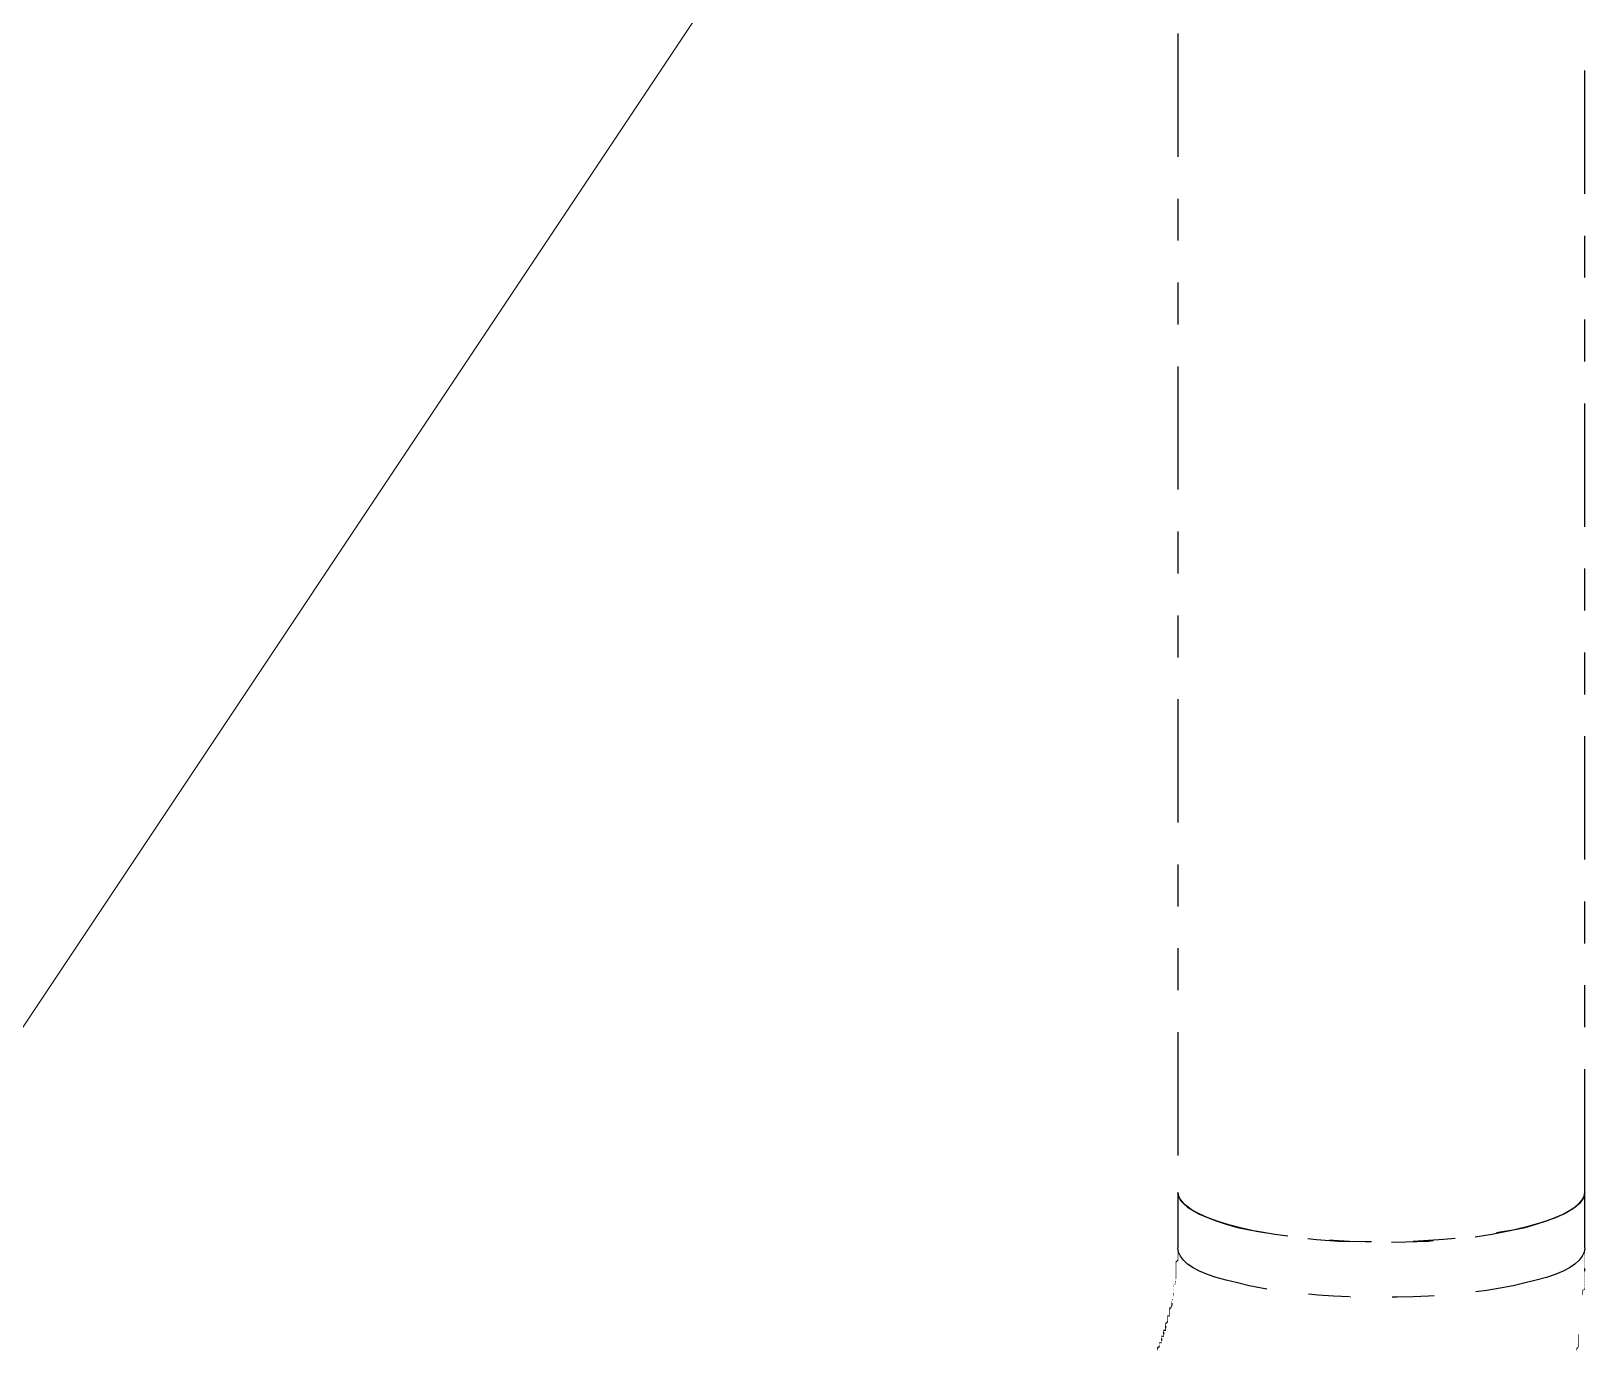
# Model space of a CAD drawing. Header units: metres. Extents: x 20 to 415, y 5 to 292.
# Drawn here: x 208.2 to 224.43, y 194.9 to 208.67 of the extents above; entities that cross this region are included whole.
import ezdxf

# ---------------------------------------------------------------- set-up
doc = ezdxf.new("R2010")
doc.units = ezdxf.units.M
doc.layers.add('ИЗОЛЯЦИЯ', color=3, linetype='Continuous')
doc.layers.add('ПОЗИЦИИ', color=1, linetype='Continuous')

msp = doc.modelspace()

# ---------------------------------------------------------------- linework, layer by layer
at = {"layer": 'ИЗОЛЯЦИЯ'}
for points in [[(220.183, 208.645), (220.183, 207.358)], [(224.433, 206.971), (224.433, 208.259)], [(220.183, 206.92), (220.183, 206.482)], [(224.433, 206.096), (224.433, 206.533)], [(220.183, 206.044), (220.183, 205.606)], [(224.433, 205.22), (224.433, 205.658)], [(220.183, 205.168), (220.183, 203.881)], [(224.433, 203.494), (224.433, 204.782)], [(220.183, 203.443), (220.183, 203.005)], [(224.433, 202.619), (224.433, 203.056)], [(220.183, 202.567), (220.183, 202.129)], [(224.433, 201.743), (224.433, 202.181)], [(220.183, 201.691), (220.183, 200.404)], [(224.433, 200.017), (224.433, 201.305)], [(220.183, 199.966), (220.183, 199.528)], [(224.433, 199.141), (224.433, 199.579)], [(220.183, 199.09), (220.183, 198.652)], [(224.433, 198.266), (224.433, 198.704)], [(220.183, 198.214), (220.183, 196.926)], [(224.433, 196.54), (224.433, 197.828)], [(220.192, 196.495), (220.183, 196.54)], [(220.183, 196.54), (220.183, 195.961)], [(220.183, 196.54), (220.189, 196.501)], [(220.189, 196.501), (220.209, 196.463)], [(220.218, 196.45), (220.192, 196.495)], [(220.209, 196.463), (220.24, 196.425)], [(220.262, 196.406), (220.218, 196.45)], [(220.24, 196.425), (220.285, 196.387)], [(220.322, 196.363), (220.262, 196.406)], [(224.38, 196.427), (224.316, 196.373)], [(224.331, 196.387), (224.375, 196.425)], [(224.375, 196.425), (224.407, 196.463)], [(224.419, 196.483), (224.38, 196.427)], [(224.407, 196.463), (224.426, 196.501)], [(224.433, 196.54), (224.419, 196.483)], [(224.426, 196.501), (224.433, 196.54)], [(224.433, 195.961), (224.433, 196.54)], [(220.285, 196.387), (220.341, 196.35)], [(220.398, 196.32), (220.322, 196.363)], [(220.341, 196.35), (220.41, 196.313)], [(220.489, 196.279), (220.398, 196.32)], [(220.41, 196.313), (220.491, 196.277)], [(220.595, 196.239), (220.489, 196.279)], [(220.491, 196.277), (220.584, 196.242)], [(220.584, 196.242), (220.689, 196.208)], [(220.716, 196.202), (220.595, 196.239)], [(223.927, 196.208), (224.032, 196.242)], [(224.116, 196.272), (223.983, 196.225)], [(224.032, 196.242), (224.124, 196.277)], [(224.227, 196.321), (224.116, 196.272)], [(224.124, 196.277), (224.206, 196.313)], [(224.206, 196.313), (224.274, 196.35)], [(224.316, 196.373), (224.227, 196.321)], [(224.274, 196.35), (224.331, 196.387)], [(220.689, 196.208), (220.805, 196.175)], [(220.851, 196.166), (220.716, 196.202)], [(220.805, 196.175), (220.926, 196.15)], [(220.999, 196.132), (220.851, 196.166)], [(220.926, 196.15), (221.056, 196.127)], [(221.107, 196.113), (220.999, 196.132)], [(221.056, 196.127), (221.195, 196.105)], [(221.195, 196.105), (221.331, 196.087)], [(223.463, 196.102), (223.288, 196.074)], [(223.655, 196.14), (223.463, 196.102)], [(223.512, 196.121), (223.551, 196.127)], [(223.551, 196.127), (223.684, 196.15)], [(223.829, 196.181), (223.655, 196.14)], [(223.684, 196.15), (223.81, 196.175)], [(223.81, 196.175), (223.927, 196.208)], [(223.983, 196.225), (223.829, 196.181)], [(220.183, 195.961), (220.185, 195.961)], [(220.183, 195.961), (220.185, 195.961)], [(220.189, 195.916), (220.183, 195.961)], [(220.183, 195.955), (220.185, 195.955)], [(220.183, 195.95), (220.185, 195.95)], [(220.183, 195.947), (220.185, 195.947)], [(220.183, 195.944), (220.185, 195.944)], [(220.183, 195.942), (220.185, 195.942)], [(220.183, 195.941), (220.185, 195.941)], [(220.183, 195.94), (220.185, 195.94)], [(220.183, 195.939), (220.185, 195.939)], [(220.183, 195.939), (220.185, 195.939)], [(220.183, 195.918), (220.185, 195.918)], [(220.183, 195.917), (220.185, 195.917)], [(220.183, 195.916), (220.185, 195.916)], [(220.183, 195.913), (220.185, 195.913)], [(220.209, 195.873), (220.189, 195.916)], [(221.631, 196.045), (221.541, 196.055)], [(221.86, 196.029), (221.631, 196.045)], [(221.766, 196.045), (221.81, 196.041)], [(221.81, 196.041), (221.974, 196.032)], [(221.977, 196.025), (221.86, 196.029)], [(221.974, 196.032), (222.141, 196.027)], [(222.141, 196.027), (222.204, 196.026)], [(222.565, 196.02), (222.415, 196.018)], [(222.8, 196.029), (222.565, 196.02)], [(222.641, 196.032), (222.801, 196.041)], [(222.853, 196.033), (222.8, 196.029)], [(222.801, 196.041), (222.96, 196.053)], [(222.96, 196.053), (223.078, 196.064)], [(224.426, 195.916), (224.407, 195.873)], [(224.433, 195.961), (224.426, 195.916)], [(224.433, 195.955), (224.435, 195.955)], [(224.433, 195.95), (224.435, 195.95)], [(224.433, 195.946), (224.435, 195.946)], [(224.433, 195.942), (224.435, 195.942)], [(224.433, 195.939), (224.435, 195.939)], [(224.433, 195.936), (224.435, 195.936)], [(224.433, 195.932), (224.435, 195.932)], [(224.433, 195.928), (224.435, 195.928)], [(224.433, 195.923), (224.435, 195.923)], [(224.433, 195.918), (224.435, 195.918)], [(224.433, 195.917), (224.435, 195.917)], [(224.433, 195.916), (224.435, 195.916)], [(224.433, 195.913), (224.435, 195.913)], [(220.183, 195.832), (220.161, 195.81)], [(220.161, 195.81), (220.164, 195.81)], [(220.161, 195.81), (220.164, 195.81)], [(220.161, 195.808), (220.164, 195.808)], [(220.161, 195.806), (220.164, 195.806)], [(220.161, 195.803), (220.164, 195.803)], [(220.161, 195.8), (220.164, 195.8)], [(220.161, 195.796), (220.164, 195.796)], [(220.161, 195.794), (220.164, 195.794)], [(220.161, 195.791), (220.164, 195.791)], [(220.161, 195.79), (220.164, 195.79)], [(220.161, 195.789), (220.164, 195.789)], [(220.161, 195.783), (220.164, 195.783)], [(220.161, 195.779), (220.164, 195.779)], [(220.161, 195.775), (220.164, 195.775)], [(220.161, 195.772), (220.164, 195.772)], [(220.161, 195.77), (220.164, 195.77)], [(220.161, 195.769), (220.164, 195.769)], [(220.161, 195.768), (220.164, 195.768)], [(220.161, 195.768), (220.164, 195.768)], [(220.161, 195.767), (220.164, 195.767)], [(220.161, 195.767), (220.164, 195.767)], [(220.161, 195.767), (220.164, 195.767)], [(220.161, 195.765), (220.164, 195.765)], [(220.161, 195.763), (220.164, 195.763)], [(220.161, 195.76), (220.164, 195.76)], [(220.161, 195.757), (220.164, 195.757)], [(220.161, 195.753), (220.164, 195.753)], [(220.161, 195.751), (220.164, 195.751)], [(220.183, 195.91), (220.185, 195.91)], [(220.183, 195.907), (220.185, 195.907)], [(220.183, 195.904), (220.185, 195.904)], [(220.183, 195.901), (220.185, 195.901)], [(220.183, 195.899), (220.185, 195.899)], [(220.183, 195.897), (220.185, 195.897)], [(220.183, 195.896), (220.185, 195.896)], [(220.183, 195.89), (220.185, 195.89)], [(220.183, 195.886), (220.185, 195.886)], [(220.183, 195.882), (220.185, 195.882)], [(220.183, 195.879), (220.185, 195.879)], [(220.183, 195.878), (220.185, 195.878)], [(220.183, 195.876), (220.185, 195.876)], [(220.183, 195.875), (220.185, 195.875)], [(220.183, 195.875), (220.185, 195.875)], [(220.183, 195.875), (220.185, 195.875)], [(220.183, 195.875), (220.185, 195.875)], [(220.183, 195.874), (220.185, 195.874)], [(220.183, 195.873), (220.185, 195.873)], [(220.183, 195.87), (220.185, 195.87)], [(220.183, 195.867), (220.185, 195.867)], [(220.183, 195.864), (220.185, 195.864)], [(220.183, 195.861), (220.185, 195.861)], [(220.183, 195.858), (220.185, 195.858)], [(220.183, 195.856), (220.185, 195.856)], [(220.183, 195.854), (220.185, 195.854)], [(220.183, 195.853), (220.185, 195.853)], [(220.183, 195.853), (220.185, 195.853)], [(220.183, 195.851), (220.185, 195.851)], [(220.183, 195.849), (220.185, 195.849)], [(220.183, 195.846), (220.185, 195.846)], [(220.183, 195.843), (220.185, 195.843)], [(220.183, 195.839), (220.185, 195.839)], [(220.183, 195.837), (220.185, 195.837)], [(220.183, 195.834), (220.185, 195.834)], [(220.24, 195.832), (220.209, 195.873)], [(220.285, 195.792), (220.24, 195.832)], [(220.341, 195.754), (220.285, 195.792)], [(220.41, 195.718), (220.341, 195.754)], [(224.274, 195.754), (224.206, 195.718)], [(224.331, 195.792), (224.274, 195.754)], [(224.375, 195.832), (224.331, 195.792)], [(224.407, 195.873), (224.375, 195.832)], [(224.433, 195.91), (224.435, 195.91)], [(224.433, 195.907), (224.435, 195.907)], [(224.433, 195.904), (224.435, 195.904)], [(224.433, 195.901), (224.435, 195.901)], [(224.433, 195.899), (224.435, 195.899)], [(224.433, 195.897), (224.435, 195.897)], [(224.433, 195.896), (224.435, 195.896)], [(224.433, 195.896), (224.435, 195.896)], [(224.433, 195.894), (224.435, 195.894)], [(224.433, 195.892), (224.435, 195.892)], [(224.433, 195.889), (224.435, 195.889)], [(224.433, 195.885), (224.435, 195.885)], [(224.433, 195.882), (224.435, 195.882)], [(224.433, 195.879), (224.435, 195.879)], [(224.433, 195.877), (224.435, 195.877)], [(224.433, 195.875), (224.435, 195.875)], [(224.433, 195.875), (224.435, 195.875)], [(224.433, 195.869), (224.435, 195.869)], [(224.433, 195.864), (224.435, 195.864)], [(224.433, 195.86), (224.435, 195.86)], [(224.433, 195.856), (224.435, 195.856)], [(224.433, 195.853), (224.435, 195.853)], [(224.433, 195.85), (224.435, 195.85)], [(224.433, 195.847), (224.435, 195.847)], [(224.433, 195.843), (224.435, 195.843)], [(224.433, 195.838), (224.435, 195.838)], [(224.433, 195.832), (224.435, 195.832)], [(224.433, 195.831), (224.435, 195.831)], [(224.433, 195.83), (224.435, 195.83)], [(224.433, 195.827), (224.435, 195.827)], [(224.433, 195.824), (224.435, 195.824)], [(224.433, 195.821), (224.435, 195.821)], [(224.433, 195.818), (224.435, 195.818)], [(224.433, 195.815), (224.435, 195.815)], [(224.433, 195.813), (224.435, 195.813)], [(224.433, 195.811), (224.435, 195.811)], [(224.433, 195.81), (224.435, 195.81)], [(224.433, 195.805), (224.435, 195.805)], [(224.433, 195.8), (224.435, 195.8)], [(224.433, 195.796), (224.435, 195.796)], [(224.433, 195.792), (224.435, 195.792)], [(224.433, 195.789), (224.435, 195.789)], [(224.433, 195.786), (224.435, 195.786)], [(224.433, 195.782), (224.435, 195.782)], [(224.433, 195.778), (224.435, 195.778)], [(224.433, 195.773), (224.435, 195.773)], [(224.433, 195.767), (224.435, 195.767)], [(224.433, 195.767), (224.435, 195.767)], [(224.433, 195.765), (224.435, 195.765)], [(224.433, 195.763), (224.435, 195.763)], [(224.433, 195.76), (224.435, 195.76)], [(224.433, 195.757), (224.435, 195.757)], [(224.433, 195.753), (224.435, 195.753)], [(224.433, 195.751), (224.435, 195.751)], [(220.151, 195.587), (220.153, 195.587)], [(220.154, 195.594), (220.156, 195.594)], [(220.157, 195.601), (220.159, 195.601)], [(220.159, 195.609), (220.161, 195.609)], [(220.16, 195.618), (220.162, 195.618)], [(220.161, 195.748), (220.164, 195.748)], [(220.161, 195.747), (220.164, 195.747)], [(220.161, 195.746), (220.164, 195.746)], [(220.161, 195.739), (220.164, 195.739)], [(220.161, 195.731), (220.164, 195.731)], [(220.161, 195.722), (220.164, 195.722)], [(220.161, 195.713), (220.164, 195.713)], [(220.161, 195.703), (220.164, 195.703)], [(220.161, 195.693), (220.164, 195.693)], [(220.161, 195.684), (220.164, 195.684)], [(220.161, 195.675), (220.164, 195.675)], [(220.161, 195.667), (220.164, 195.667)], [(220.161, 195.66), (220.164, 195.66)], [(220.161, 195.648), (220.164, 195.648)], [(220.161, 195.637), (220.163, 195.637)], [(220.161, 195.627), (220.163, 195.627)], [(220.491, 195.684), (220.41, 195.718)], [(220.584, 195.652), (220.491, 195.684)], [(220.689, 195.623), (220.584, 195.652)], [(220.805, 195.596), (220.689, 195.623)], [(220.926, 195.565), (220.805, 195.596)], [(223.81, 195.596), (223.684, 195.565)], [(223.927, 195.623), (223.81, 195.596)], [(224.032, 195.652), (223.927, 195.623)], [(224.125, 195.684), (224.032, 195.652)], [(224.206, 195.718), (224.125, 195.684)], [(224.433, 195.748), (224.435, 195.748)], [(224.433, 195.747), (224.435, 195.747)], [(224.433, 195.719), (224.433, 195.746)], [(224.433, 195.746), (224.435, 195.746)], [(224.433, 195.714), (224.435, 195.714)], [(224.433, 195.71), (224.435, 195.71)], [(224.433, 195.706), (224.435, 195.706)], [(224.433, 195.703), (224.435, 195.703)], [(224.433, 195.7), (224.435, 195.7)], [(224.433, 195.696), (224.435, 195.696)], [(224.433, 195.692), (224.435, 195.692)], [(224.433, 195.687), (224.435, 195.687)], [(224.433, 195.682), (224.435, 195.682)], [(224.433, 195.681), (224.435, 195.681)], [(224.433, 195.679), (224.435, 195.679)], [(224.433, 195.677), (224.435, 195.677)], [(224.433, 195.674), (224.435, 195.674)], [(224.433, 195.671), (224.435, 195.671)], [(224.433, 195.668), (224.435, 195.668)], [(224.433, 195.665), (224.435, 195.665)], [(224.433, 195.662), (224.435, 195.662)], [(224.433, 195.661), (224.435, 195.661)], [(224.433, 195.66), (224.435, 195.66)], [(224.433, 195.654), (224.435, 195.654)], [(224.433, 195.65), (224.435, 195.65)], [(224.433, 195.646), (224.435, 195.646)], [(224.433, 195.642), (224.435, 195.642)], [(224.433, 195.639), (224.435, 195.639)], [(224.433, 195.635), (224.435, 195.635)], [(224.433, 195.632), (224.435, 195.632)], [(224.433, 195.628), (224.435, 195.628)], [(224.433, 195.623), (224.435, 195.623)], [(224.433, 195.617), (224.435, 195.617)], [(224.433, 195.617), (224.435, 195.617)], [(224.433, 195.615), (224.435, 195.615)], [(224.433, 195.613), (224.435, 195.613)], [(224.433, 195.61), (224.435, 195.61)], [(224.433, 195.606), (224.435, 195.606)], [(224.433, 195.603), (224.435, 195.603)], [(224.433, 195.6), (224.435, 195.6)], [(224.433, 195.598), (224.435, 195.598)], [(224.433, 195.596), (224.435, 195.596)], [(224.433, 195.596), (224.435, 195.596)], [(224.433, 195.59), (224.435, 195.59)], [(220.129, 195.439), (220.131, 195.439)], [(220.133, 195.455), (220.135, 195.455)], [(220.135, 195.471), (220.137, 195.471)], [(220.137, 195.486), (220.14, 195.486)], [(220.139, 195.514), (220.142, 195.514)], [(220.139, 195.5), (220.141, 195.5)], [(220.14, 195.574), (220.142, 195.574)], [(220.14, 195.574), (220.142, 195.574)], [(220.14, 195.572), (220.142, 195.572)], [(220.14, 195.57), (220.142, 195.57)], [(220.14, 195.567), (220.142, 195.567)], [(220.14, 195.564), (220.142, 195.564)], [(220.14, 195.56), (220.142, 195.56)], [(220.14, 195.558), (220.142, 195.558)], [(220.14, 195.555), (220.142, 195.555)], [(220.14, 195.553), (220.142, 195.553)], [(220.14, 195.553), (220.142, 195.553)], [(220.14, 195.54), (220.142, 195.54)], [(220.14, 195.527), (220.142, 195.527)], [(220.146, 195.581), (220.148, 195.581)], [(221.056, 195.539), (220.926, 195.565)], [(221.113, 195.53), (221.056, 195.539)], [(221.649, 195.468), (221.547, 195.476)], [(221.81, 195.458), (221.649, 195.468)], [(221.974, 195.451), (221.81, 195.458)], [(221.984, 195.451), (221.986, 195.451)], [(222.475, 195.447), (222.422, 195.446)], [(222.639, 195.451), (222.475, 195.447)], [(222.801, 195.458), (222.639, 195.451)], [(222.86, 195.461), (222.801, 195.458)], [(223.411, 195.516), (223.296, 195.501)], [(223.551, 195.539), (223.411, 195.516)], [(223.684, 195.565), (223.551, 195.539)], [(224.411, 195.512), (224.414, 195.512)], [(224.411, 195.51), (224.413, 195.51)], [(224.411, 195.51), (224.413, 195.51)], [(224.411, 195.504), (224.413, 195.504)], [(224.411, 195.499), (224.413, 195.499)], [(224.411, 195.495), (224.413, 195.495)], [(224.411, 195.492), (224.413, 195.492)], [(224.411, 195.488), (224.413, 195.488)], [(224.411, 195.485), (224.413, 195.485)], [(224.411, 195.482), (224.413, 195.482)], [(224.411, 195.478), (224.413, 195.478)], [(224.411, 195.476), (224.413, 195.476)], [(224.412, 195.515), (224.414, 195.515)], [(224.413, 195.517), (224.415, 195.517)], [(224.414, 195.521), (224.416, 195.521)], [(224.416, 195.524), (224.418, 195.524)], [(224.419, 195.527), (224.421, 195.527)], [(224.422, 195.529), (224.425, 195.529)], [(224.427, 195.531), (224.429, 195.531)], [(224.433, 195.585), (224.435, 195.585)], [(224.433, 195.581), (224.435, 195.581)], [(224.433, 195.578), (224.435, 195.578)], [(224.433, 195.574), (224.435, 195.574)], [(224.433, 195.571), (224.435, 195.571)], [(224.433, 195.568), (224.435, 195.568)], [(224.433, 195.564), (224.435, 195.564)], [(224.433, 195.559), (224.435, 195.559)], [(224.433, 195.553), (224.435, 195.553)], [(224.433, 195.552), (224.435, 195.552)], [(224.433, 195.551), (224.435, 195.551)], [(224.433, 195.548), (224.435, 195.548)], [(224.433, 195.545), (224.435, 195.545)], [(224.433, 195.542), (224.435, 195.542)], [(224.433, 195.539), (224.435, 195.539)], [(224.433, 195.536), (224.435, 195.536)], [(224.433, 195.534), (224.435, 195.534)], [(224.433, 195.532), (224.435, 195.532)], [(224.433, 195.531), (224.435, 195.531)], [(220.103, 195.339), (220.097, 195.317)], [(220.097, 195.317), (220.099, 195.317)], [(220.097, 195.316), (220.099, 195.316)], [(220.097, 195.315), (220.099, 195.315)], [(220.097, 195.312), (220.099, 195.312)], [(220.097, 195.309), (220.099, 195.309)], [(220.097, 195.306), (220.099, 195.306)], [(220.097, 195.303), (220.099, 195.303)], [(220.097, 195.3), (220.099, 195.3)], [(220.097, 195.298), (220.099, 195.298)], [(220.097, 195.296), (220.099, 195.296)], [(220.097, 195.295), (220.099, 195.295)], [(220.097, 195.289), (220.099, 195.289)], [(220.097, 195.285), (220.099, 195.285)], [(220.097, 195.281), (220.099, 195.281)], [(220.097, 195.278), (220.099, 195.278)], [(220.097, 195.277), (220.099, 195.277)], [(220.097, 195.275), (220.099, 195.275)], [(220.097, 195.274), (220.099, 195.274)], [(220.097, 195.274), (220.099, 195.274)], [(220.097, 195.274), (220.099, 195.274)], [(220.097, 195.274), (220.099, 195.274)], [(220.097, 195.273), (220.099, 195.273)], [(220.097, 195.272), (220.099, 195.272)], [(220.097, 195.269), (220.099, 195.269)], [(220.097, 195.266), (220.099, 195.266)], [(220.097, 195.263), (220.099, 195.263)], [(220.108, 195.341), (220.11, 195.341)], [(220.111, 195.343), (220.113, 195.343)], [(220.114, 195.346), (220.116, 195.346)], [(220.116, 195.349), (220.118, 195.349)], [(220.117, 195.352), (220.119, 195.352)], [(220.118, 195.357), (220.12, 195.357)], [(220.118, 195.355), (220.12, 195.355)], [(220.119, 195.403), (220.121, 195.403)], [(220.119, 195.402), (220.121, 195.402)], [(220.119, 195.4), (220.121, 195.4)], [(220.119, 195.398), (220.121, 195.398)], [(220.119, 195.395), (220.121, 195.395)], [(220.119, 195.392), (220.121, 195.392)], [(220.119, 195.389), (220.121, 195.389)], [(220.119, 195.386), (220.121, 195.386)], [(220.119, 195.383), (220.121, 195.383)], [(220.119, 195.382), (220.119, 195.36)], [(220.119, 195.36), (220.121, 195.36)], [(220.119, 195.359), (220.121, 195.359)], [(220.124, 195.421), (220.126, 195.421)], [(220.033, 195.102), (220.035, 195.102)], [(220.033, 195.102), (220.035, 195.102)], [(220.033, 195.102), (220.035, 195.102)], [(220.033, 195.102), (220.035, 195.102)], [(220.034, 195.102), (220.036, 195.102)], [(220.035, 195.102), (220.038, 195.102)], [(220.037, 195.102), (220.04, 195.102)], [(220.04, 195.102), (220.042, 195.102)], [(220.044, 195.102), (220.046, 195.102)], [(220.048, 195.102), (220.051, 195.102)], [(220.076, 195.188), (220.054, 195.166)], [(220.054, 195.166), (220.056, 195.166)], [(220.054, 195.166), (220.056, 195.166)], [(220.054, 195.164), (220.056, 195.164)], [(220.054, 195.162), (220.056, 195.162)], [(220.054, 195.159), (220.056, 195.159)], [(220.054, 195.156), (220.056, 195.156)], [(220.054, 195.153), (220.056, 195.153)], [(220.054, 195.15), (220.056, 195.15)], [(220.054, 195.147), (220.056, 195.147)], [(220.054, 195.146), (220.054, 195.124)], [(220.054, 195.124), (220.056, 195.124)], [(220.054, 195.123), (220.056, 195.123)], [(220.054, 195.121), (220.056, 195.121)], [(220.054, 195.119), (220.056, 195.119)], [(220.054, 195.116), (220.056, 195.116)], [(220.054, 195.113), (220.056, 195.113)], [(220.054, 195.11), (220.056, 195.11)], [(220.054, 195.107), (220.056, 195.107)], [(220.054, 195.104), (220.056, 195.104)], [(220.054, 195.103), (220.056, 195.103)], [(220.054, 195.102), (220.056, 195.102)], [(220.076, 195.252), (220.078, 195.252)], [(220.076, 195.252), (220.078, 195.252)], [(220.076, 195.252), (220.078, 195.252)], [(220.076, 195.252), (220.078, 195.252)], [(220.076, 195.247), (220.078, 195.247)], [(220.076, 195.242), (220.078, 195.242)], [(220.076, 195.238), (220.078, 195.238)], [(220.076, 195.236), (220.078, 195.236)], [(220.076, 195.234), (220.078, 195.234)], [(220.076, 195.232), (220.078, 195.232)], [(220.076, 195.231), (220.078, 195.231)], [(220.076, 195.231), (220.078, 195.231)], [(220.076, 195.231), (220.078, 195.231)], [(220.076, 195.231), (220.078, 195.231)], [(220.076, 195.23), (220.078, 195.23)], [(220.076, 195.229), (220.078, 195.229)], [(220.076, 195.226), (220.078, 195.226)], [(220.076, 195.223), (220.078, 195.223)], [(220.076, 195.22), (220.078, 195.22)], [(220.076, 195.217), (220.078, 195.217)], [(220.076, 195.214), (220.078, 195.214)], [(220.076, 195.212), (220.078, 195.212)], [(220.076, 195.21), (220.078, 195.21)], [(220.076, 195.209), (220.078, 195.209)], [(220.076, 195.204), (220.078, 195.204)], [(220.076, 195.199), (220.078, 195.199)], [(220.076, 195.195), (220.078, 195.195)], [(220.076, 195.193), (220.078, 195.193)], [(220.076, 195.191), (220.078, 195.191)], [(220.076, 195.189), (220.078, 195.189)], [(220.076, 195.189), (220.078, 195.189)], [(220.076, 195.188), (220.078, 195.188)], [(220.077, 195.252), (220.079, 195.252)], [(220.078, 195.252), (220.081, 195.252)], [(220.08, 195.252), (220.082, 195.252)], [(220.083, 195.252), (220.085, 195.252)], [(220.087, 195.252), (220.089, 195.252)], [(220.091, 195.252), (220.093, 195.252)], [(220.097, 195.26), (220.099, 195.26)], [(220.097, 195.257), (220.099, 195.257)], [(220.097, 195.255), (220.099, 195.255)], [(220.097, 195.253), (220.099, 195.253)], [(220.097, 195.252), (220.099, 195.252)], [(219.99, 194.973), (219.993, 194.973)], [(219.99, 194.973), (219.992, 194.973)], [(219.99, 194.973), (219.992, 194.973)], [(219.99, 194.973), (219.992, 194.973)], [(219.99, 194.967), (219.992, 194.967)], [(219.99, 194.963), (219.992, 194.963)], [(219.99, 194.959), (219.992, 194.959)], [(219.99, 194.957), (219.992, 194.957)], [(219.99, 194.955), (219.992, 194.955)], [(219.99, 194.953), (219.992, 194.953)], [(219.99, 194.952), (219.992, 194.952)], [(219.99, 194.952), (219.992, 194.952)], [(219.99, 194.952), (219.992, 194.952)], [(219.99, 194.952), (219.992, 194.952)], [(219.99, 194.946), (219.992, 194.946)], [(219.99, 194.942), (219.992, 194.942)], [(219.99, 194.938), (219.992, 194.938)], [(219.991, 194.973), (219.993, 194.973)], [(219.993, 194.973), (219.995, 194.973)], [(219.994, 194.973), (219.997, 194.973)], [(219.997, 194.973), (219.999, 194.973)], [(220.001, 194.973), (220.003, 194.973)], [(220.005, 194.973), (220.008, 194.973)], [(220.011, 195.038), (220.013, 195.038)], [(220.011, 195.032), (220.013, 195.032)], [(220.011, 195.027), (220.013, 195.027)], [(220.011, 195.024), (220.013, 195.024)], [(220.011, 195.021), (220.013, 195.021)], [(220.011, 195.019), (220.013, 195.019)], [(220.011, 195.018), (220.013, 195.018)], [(220.011, 195.017), (220.013, 195.017)], [(220.011, 195.016), (220.013, 195.016)], [(220.011, 195.016), (220.011, 194.995)], [(220.011, 194.995), (220.013, 194.995)], [(220.011, 194.994), (220.013, 194.994)], [(220.011, 194.993), (220.013, 194.993)], [(220.011, 194.99), (220.013, 194.99)], [(220.011, 194.987), (220.013, 194.987)], [(220.011, 194.984), (220.013, 194.984)], [(220.011, 194.981), (220.013, 194.981)], [(220.011, 194.978), (220.013, 194.978)], [(220.011, 194.976), (220.013, 194.976)], [(220.011, 194.974), (220.013, 194.974)], [(220.011, 194.973), (220.013, 194.973)], [(220.012, 195.038), (220.014, 195.038)], [(220.014, 195.038), (220.016, 195.038)], [(220.016, 195.038), (220.018, 195.038)], [(220.019, 195.038), (220.021, 195.038)], [(220.022, 195.038), (220.024, 195.038)], [(220.025, 195.038), (220.027, 195.038)], [(220.028, 195.038), (220.03, 195.038)], [(220.031, 195.038), (220.033, 195.038)], [(220.032, 195.038), (220.034, 195.038)], [(220.033, 195.096), (220.035, 195.096)], [(220.033, 195.092), (220.035, 195.092)], [(220.033, 195.088), (220.035, 195.088)], [(220.033, 195.085), (220.035, 195.085)], [(220.033, 195.083), (220.035, 195.083)], [(220.033, 195.082), (220.035, 195.082)], [(220.033, 195.081), (220.035, 195.081)], [(220.033, 195.081), (220.035, 195.081)], [(220.033, 195.081), (220.033, 195.059)], [(220.033, 195.059), (220.035, 195.059)], [(220.033, 195.058), (220.035, 195.058)], [(220.033, 195.057), (220.035, 195.057)], [(220.033, 195.055), (220.035, 195.055)], [(220.033, 195.052), (220.035, 195.052)], [(220.033, 195.048), (220.035, 195.048)], [(220.033, 195.045), (220.035, 195.045)], [(220.033, 195.042), (220.035, 195.042)], [(220.033, 195.04), (220.035, 195.04)], [(220.033, 195.038), (220.035, 195.038)], [(220.033, 195.038), (220.035, 195.038)], [(224.368, 195.043), (224.37, 195.043)], [(224.368, 195.038), (224.37, 195.038)], [(224.368, 195.037), (224.37, 195.037)], [(224.368, 195.036), (224.37, 195.036)], [(224.368, 195.033), (224.37, 195.033)], [(224.368, 195.03), (224.37, 195.03)], [(224.368, 195.027), (224.37, 195.027)], [(224.368, 195.024), (224.37, 195.024)], [(224.368, 195.021), (224.37, 195.021)], [(224.368, 195.019), (224.37, 195.019)], [(224.368, 195.017), (224.37, 195.017)], [(224.368, 195.016), (224.37, 195.016)], [(224.368, 195.016), (224.37, 195.016)], [(224.368, 195.014), (224.37, 195.014)], [(224.368, 195.012), (224.37, 195.012)], [(224.368, 195.009), (224.37, 195.009)], [(224.368, 195.005), (224.37, 195.005)], [(224.368, 195.002), (224.37, 195.002)], [(224.368, 194.999), (224.37, 194.999)], [(224.368, 194.997), (224.37, 194.997)], [(224.368, 194.995), (224.37, 194.995)], [(224.368, 194.995), (224.37, 194.995)], [(224.368, 194.989), (224.37, 194.989)], [(224.368, 194.984), (224.37, 194.984)], [(224.368, 194.98), (224.37, 194.98)], [(224.368, 194.976), (224.37, 194.976)], [(224.368, 194.973), (224.37, 194.973)], [(224.368, 194.97), (224.37, 194.97)], [(224.368, 194.967), (224.37, 194.967)], [(224.368, 194.963), (224.37, 194.963)], [(224.368, 194.958), (224.37, 194.958)], [(224.368, 194.952), (224.37, 194.952)], [(224.368, 194.951), (224.37, 194.951)], [(224.368, 194.95), (224.37, 194.95)], [(224.368, 194.947), (224.37, 194.947)], [(224.368, 194.944), (224.37, 194.944)], [(224.368, 194.941), (224.37, 194.941)], [(224.368, 194.938), (224.37, 194.938)], [(224.369, 195.052), (224.371, 195.052)], [(224.369, 195.048), (224.371, 195.048)], [(219.99, 194.93), (219.968, 194.909)], [(219.968, 194.909), (219.97, 194.909)], [(219.968, 194.908), (219.97, 194.908)], [(219.968, 194.907), (219.97, 194.907)], [(219.968, 194.904), (219.97, 194.904)], [(219.968, 194.901), (219.97, 194.901)], [(219.968, 194.898), (219.97, 194.898)], [(219.99, 194.935), (219.992, 194.935)], [(219.99, 194.933), (219.992, 194.933)], [(219.99, 194.932), (219.992, 194.932)], [(219.99, 194.931), (219.992, 194.931)], [(219.99, 194.931), (219.992, 194.931)], [(224.347, 194.902), (224.35, 194.902)], [(224.347, 194.898), (224.349, 194.898)], [(224.348, 194.906), (224.35, 194.906)], [(224.35, 194.909), (224.352, 194.909)], [(224.352, 194.912), (224.354, 194.912)], [(224.354, 194.916), (224.356, 194.916)], [(224.358, 194.92), (224.36, 194.92)], [(224.363, 194.925), (224.365, 194.925)], [(224.368, 194.935), (224.37, 194.935)], [(224.368, 194.933), (224.37, 194.933)], [(224.368, 194.931), (224.37, 194.931)], [(224.368, 194.93), (224.37, 194.93)]]:
    msp.add_lwpolyline(points, dxfattribs=at)
at = {"layer": 'ПОЗИЦИИ', "lineweight": 20}
msp.add_lwpolyline([(216.427, 210.732), (205.869, 194.895)], dxfattribs=at)

doc.saveas('drawing.dxf')
